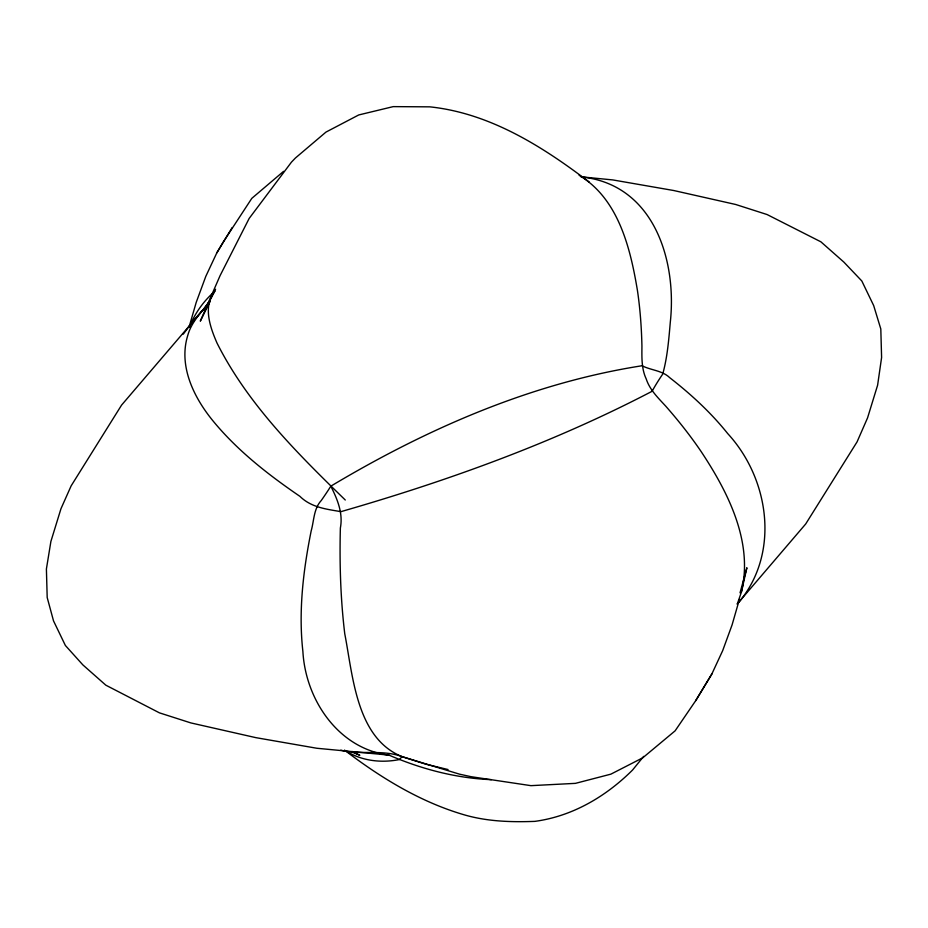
<?xml version="1.0" encoding="UTF-8"?>
<svg xmlns="http://www.w3.org/2000/svg" width="928" height="928" viewBox="0 0 928 928"><rect width="100%" height="100%" fill="white"/><g stroke="black" fill="none" stroke-linecap="round" stroke-linejoin="round"><path stroke-width="1.39" d="M737.354 603.838L741.321 592.342L746.889 567.75L740.034 592.841M741.321 592.342C753.617 542.138 728.086 492.269 701.104 451.507C690.316 435.638 678.391 420.558 665.724 406.151C658.08 397.834 649.786 389.899 646.201 378.902C641.352 368.52 641.863 357.21 641.932 346.028C641.515 327.503 640.158 308.989 637.466 290.661C630.425 248.31 618.616 199.033 579.13 175.288M739.419 599.418L732.076 624.915L722.668 650.667L711.857 673.983L695.733 700.628L675.108 730.846L642.768 757.805L610.891 774.149L575.441 783.36L530.944 785.656L471.053 776.69L459.499 774.161L402.485 756.784C382.638 749.174 361.12 755.16 340.796 750.184M189.138 326.83L196.214 302.377L205.796 276.382L216.804 252.88L223.474 241.663L251.801 198.36L283.585 171.344M189.474 327.19C194.358 314.174 202.582 302.574 212.732 293.132M213.846 292.888L210.772 298.967M210.273 301.148L200.309 321.146L220.064 275.674L249.156 218.451L291.462 162.133L295.44 157.992L325.972 132.089L358.718 114.956L393.205 106.627L429.838 106.848C489.764 113.146 542.335 146.334 589.234 182.085M214.368 291.636L215.574 289.269M652.106 391.245C655.342 385.375 658.903 379.68 662.685 374.146C667.383 357.477 668.786 339.613 670.294 322.26C677.022 260.594 654.054 184.962 582.308 177.051M695.733 700.628L711.857 673.983M216.804 252.88L232.162 227.592M210.088 300.138L203.858 308.896M183.303 334.138L193.337 320.636L204.056 308.722M209.995 301.206C201.654 311.924 191.47 321.865 187.769 335.391C178.118 366.444 194.312 398.472 213.869 421.95C238.206 451.275 268.54 474.892 299.86 496.306C311.147 507.454 326.146 509.112 340.936 511.653C447.934 480.808 553.285 442.888 652.14 391.256M643.661 756.378L632.583 770.008C605.903 796.537 572.518 816.28 534.818 821.373C511.108 822.243 487.478 821.535 464.51 814.912C420.396 802.094 380.77 777.768 344.485 750.091M738.27 602.922C780.181 553.946 769.683 479.126 727.703 433.573C710.894 412.542 690.966 394.238 669.772 377.719C662.267 370.423 651.096 370.376 642.037 365.748C531.141 383.102 426.648 428.864 330.82 486.168M214.994 291.218C202.513 306.194 210.18 327.375 217.036 343.093C247.648 403.958 296.948 453.003 345.274 500.006M202.977 309.929L121.58 405.095L71.166 485.82L60.97 508.718L50.901 541.418L46.4 569.003L47.189 597.504L53.522 620.89L65.378 645.482L82.859 664.889L105.827 685.177L159.407 712.843L190.832 722.912L255.815 737.644L316.842 748.258L388.936 755.102C421.324 769.034 455.996 778.244 491.353 779.659M737.18 604.082L805.701 523.972L857.054 441.902L867.552 417.902L877.61 385.201L881.6 357.489L880.811 328.988L873.677 305.579L861.822 280.987L843.865 262.102L820.886 241.814L767.108 214.554L735.684 204.485L673.786 190.53L612.747 179.916L581.009 176.819M448.05 769.544L425.871 764.196L401.986 756.633L399.516 759.533C381.234 763.234 361.34 760.972 345.506 750.648M402.497 756.796C356.224 738.572 352.918 675.445 344.764 633.836C340.518 598.746 339.474 563.342 340.367 528.044C343.232 513.138 337.374 499.218 330.832 486.179C327.758 491.028 324.556 495.819 321.25 500.517C313.652 508.741 314.082 520.608 311.182 530.886C303.236 570.465 298.352 611.181 302.888 651.479C305.579 699.909 338.534 748.803 388.936 755.102M352.095 752.074L359.844 755.264L352.153 751.494"/></g></svg>
